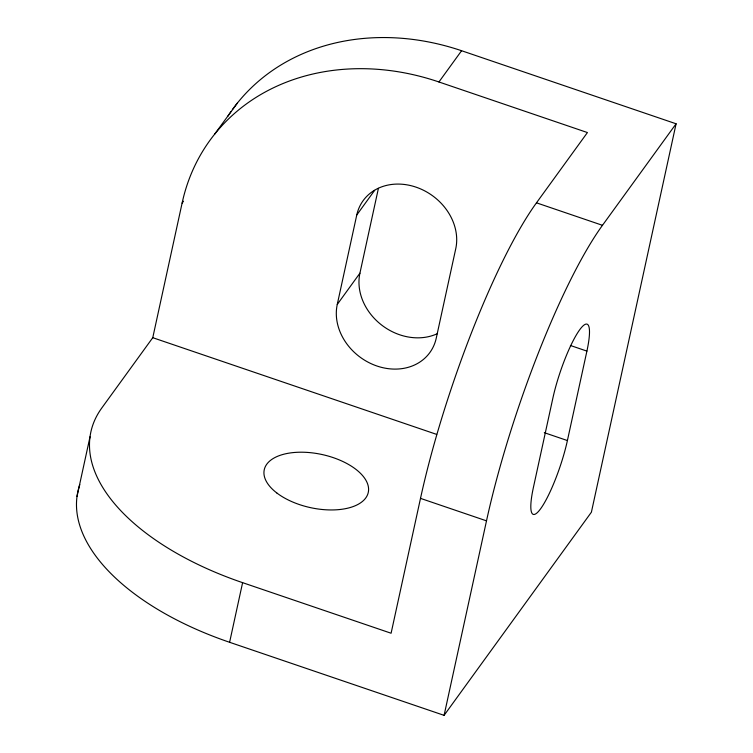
<?xml version="1.0" encoding="UTF-8"?>
<svg xmlns="http://www.w3.org/2000/svg" width="753" height="753" viewBox="0 0 753 753"><rect width="100%" height="100%" fill="white"/><g stroke="black" fill="none" stroke-linecap="round" stroke-linejoin="round"><path stroke-width="1.13" d="M77.022 496.425L90.021 436.796M182.104 203.122A230.682 193.577 35.9 0 1 438.933 81.973L587.425 132.556L536.475 202.83A230.813 43.297 -71.2 0 0 420.503 498.373L391.099 633.235L242.607 582.662A230.682 117.779 12.3 0 1 101.777 408.013L152.765 337.692L182.104 203.122L183.478 201.23M232.385 109.618A231.162 193.973 35.9 0 1 461.589 50.724L676.09 123.784L591.397 512.191L444.091 715.35L229.609 642.29L242.607 582.662M356.762 215A53.237 44.672 35.9 0 1 416.004 187.139A53.237 44.672 35.9 0 1 455.753 248.725L436.251 338.172A53.237 44.672 35.9 0 1 376.999 366.033A53.237 44.672 35.9 0 1 337.259 304.447L356.762 215L374.618 190.377M337.259 304.447L359.915 273.188L378.42 188.335M444.091 715.35L486.504 520.85A230.813 43.297 -71.2 0 1 602.475 225.307L676.09 123.784M567.404 440.552L586.907 351.105A53.237 9.987 -71.2 0 0 579.659 329.823A53.237 9.987 -71.2 0 0 552.909 397.989L533.406 487.436A53.237 9.987 -71.2 0 0 540.654 508.717A53.237 9.987 -71.2 0 0 567.404 440.552L544.306 432.683M438.933 81.973L461.589 50.724M214.501 134.354L237.27 103.199M536.475 202.83L602.475 225.307M570.407 345.486L586.907 351.105M152.765 337.692L436.693 434.406M420.503 498.373L486.504 520.85M229.609 642.29A230.682 117.779 12.3 0 1 79.818 484.64M437.521 333.598A53.237 44.672 35.9 0 1 381.47 324.92A53.237 44.672 35.9 0 1 359.915 273.188M227.82 116.282A231.162 193.973 35.9 0 1 231.049 111.491M276.793 492.951A53.237 27.183 12.3 0 0 365.76 497.94A53.237 27.183 12.3 0 0 306.236 452.346A53.237 27.183 12.3 0 0 276.793 492.951"/></g></svg>
